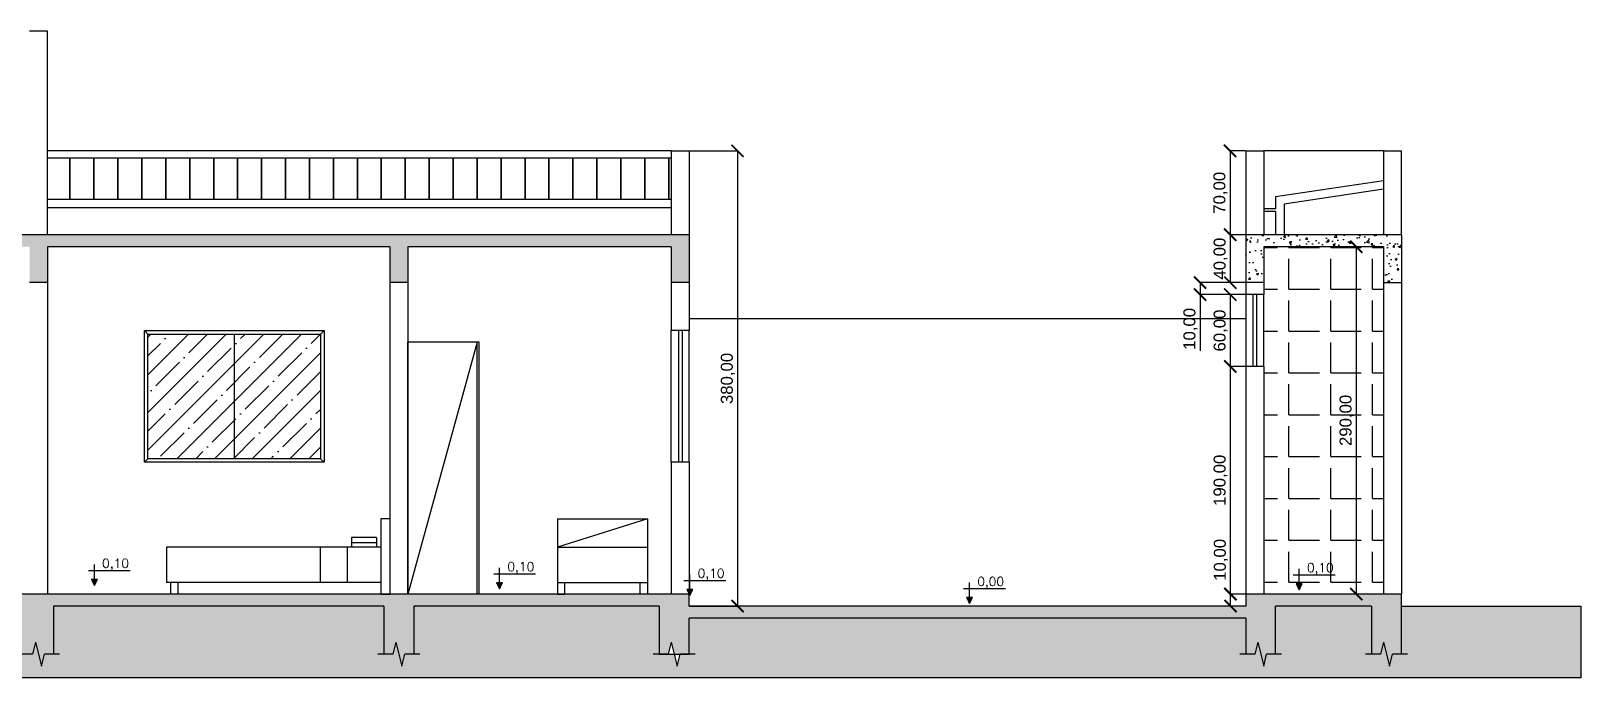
# Model space of a CAD drawing. Header units: metres. Extents: x 13415 to 21618, y 7657 to 10396.
# Drawn here: x 20324 to 21618, y 7743 to 8283 of the extents above; entities that cross this region are included whole.
import ezdxf

# ---------------------------------------------------------------- set-up
doc = ezdxf.new("R2010")
doc.units = ezdxf.units.M
doc.header["$LTSCALE"] = 0.2
for name, color, linetype in [('01', 1, 'Continuous'), ('02', 2, 'Continuous'), ('03', 3, 'Continuous'), ('04', 4, 'Continuous'), ('05', 5, 'Continuous'), ('06', 6, 'Continuous'), ('Block1', 1, 'Continuous'), ('Block2', 2, 'Continuous'), ('cota', 140, 'Continuous')]:
    doc.layers.add(name, color=color, linetype=linetype)
doc.styles.add('ROMANS', font='romans.shx')
doc.styles.get("Standard").update_dxf_attribs({"font": 'arial.ttf'})
doc.dimstyles.new('Cotas Externas', dxfattribs={"dimtxt": 10, "dimasz": 10.2, "dimexe": 0.125, "dimexo": 0.0625, "dimgap": 2, "dimtad": 1, "dimzin": 1, "dimtxsty": 'Standard', "dimblk": 'ARCHTICK', "dimcen": 0.2, "dimclrd": 2, "dimclre": 2, "dimadec": 0, "dimazin": 0, "dimtfac": 1, "dimtmove": 0, "dimatfit": 3, "dimfxl": 1, "dimarcsym": 0})
pattern_1 = [(50, (-4883.862, 1667.13), (18.218467, -1.5939086), [1.905, -20.955]), (355, (-4883.862, 1667.13), (-3.524342, 19.105685), [1.524, -16.764058]), (100.451445, (-4882.344, 1666.997), (14.694125, 17.511775), [1.619001, -17.809024]), (46.1842, (-4883.862, 1672.21), (27.107904, -4.204233), [2.8575, -31.4325]), (96.63556, (-4881.603, 1671.86), (23.740413, 24.742612), [2.428502, -26.71356]), (351.18415, (-4883.862, 1672.21), (23.740413, 24.742612), [2.285997, -25.145973]), (21, (-4881.322, 1670.94), (15.161439, -10.22652), [1.905, -20.955]), (326, (-4881.322, 1670.94), (6.180203, 18.418797), [1.524, -16.764]), (71.451445, (-4880.059, 1670.087), (21.341642, 8.192277), [1.619001, -17.808994]), (37.5, (-4883.862, 1667.1294), (0.3088603, 8.4555039), [0, -16.5608, 0, -17.018, 0, -16.8275]), (7.5, (-4883.862, 1667.129), (6.6819663, 10.0180575), [0, -9.7028, 0, -16.1798, 0, -6.4135]), (327.5, (-4889.5264, 1667.1294), (13.5590595, -0.5728744), [0, -6.35, 0, -19.812, 0, -26.289]), (317.5, (-4892.066, 1667.13), (14.812918, 2.542649), [0, -8.255, 0, -13.1572, 0, -18.669])]

# ---------------------------------------------------------------- blocks, each defined once
blk = doc.blocks.new('_ArchTick')
at = {"color": 0, "linetype": 'ByBlock', "const_width": 0.15}
blk.add_lwpolyline([(-0.5, -0.5), (0.5, 0.5)], dxfattribs=at)
blk = doc.blocks.new('*D195')
at = {"layer": '04', "color": 2, "lineweight": -2, "transparency": 16777216}
for p, q in [((20873.4, 8183.2), (20913.7, 8183.2)), ((20913.6, 8183.2), (20913.6, 7803.2)), ((20873.4, 7803.2), (20913.7, 7803.2))]:
    blk.add_line(p, q, dxfattribs=at)
at = {"layer": 'Defpoints', "color": 0, "transparency": 16777216}
for p in [(20873.3, 8183.2), (20873.3, 7803.2), (20913.6, 7803.2)]:
    blk.add_point(p, dxfattribs=at)
at = {"layer": '04', "color": 2, "lineweight": -2, "transparency": 16777216, "xscale": 10.2, "yscale": 10.2, "zscale": 10.2}
for p, rotation in [((20913.6, 8183.2), 90), ((20913.6, 7803.2), 270)]:
    blk.add_blockref('_ArchTick', p, dxfattribs=dict(at, rotation=rotation))
at = {"layer": '04', "color": 0, "transparency": 16777216, "insert": (20905.6, 7993.2), "char_height": 10, "attachment_point": 5, "rotation": 90}
blk.add_mtext('380,00', dxfattribs=at)
blk = doc.blocks.new('*D196')
at = {"layer": '04', "color": 2, "lineweight": -2, "transparency": 16777216}
for p, q in [((21325.3, 7813.2), (21325.3, 7860.2)), ((21337.9, 7813.2), (21325.1, 7813.2)), ((21325.3, 7803.2), (21325.3, 7813.2)), ((21337.9, 7803.2), (21325.1, 7803.2))]:
    blk.add_line(p, q, dxfattribs=at)
at = {"layer": 'Defpoints', "color": 0, "transparency": 16777216}
for p in [(21325.3, 7813.2), (21338, 7813.2), (21338, 7803.2)]:
    blk.add_point(p, dxfattribs=at)
at = {"layer": '04', "color": 2, "lineweight": -2, "transparency": 16777216, "xscale": 10.2, "yscale": 10.2, "zscale": 10.2}
for p, rotation in [((21325.3, 7813.2), 90), ((21325.3, 7803.2), 270)]:
    blk.add_blockref('_ArchTick', p, dxfattribs=dict(at, rotation=rotation))
at = {"layer": '04', "color": 0, "transparency": 16777216, "insert": (21317.3, 7841.8), "char_height": 10, "attachment_point": 5, "rotation": 90}
blk.add_mtext('10,00', dxfattribs=at)
blk = doc.blocks.new('*D197')
at = {"layer": '04', "color": 2, "lineweight": -2, "transparency": 16777216}
for p, q in [((21337.9, 8003.2), (21325, 8003.2)), ((21325.1, 8003.2), (21325.1, 7813.2)), ((21337.9, 7813.2), (21325, 7813.2))]:
    blk.add_line(p, q, dxfattribs=at)
at = {"layer": 'Defpoints', "color": 0, "transparency": 16777216}
for p in [(21338, 8003.2), (21325.1, 7813.2), (21338, 7813.2)]:
    blk.add_point(p, dxfattribs=at)
at = {"layer": '04', "color": 2, "lineweight": -2, "transparency": 16777216, "xscale": 10.2, "yscale": 10.2, "zscale": 10.2}
for p, rotation in [((21325.1, 8003.2), 90), ((21325.1, 7813.2), 270)]:
    blk.add_blockref('_ArchTick', p, dxfattribs=dict(at, rotation=rotation))
at = {"layer": '04', "color": 0, "transparency": 16777216, "insert": (21317.1, 7908.2), "char_height": 10, "attachment_point": 5, "rotation": 90}
blk.add_mtext('190,00', dxfattribs=at)
blk = doc.blocks.new('*D198')
at = {"layer": '04', "color": 2, "lineweight": -2, "transparency": 16777216}
for p, q in [((21337.9, 8063.2), (21325, 8063.2)), ((21325.1, 8063.2), (21325.1, 8003.2)), ((21337.9, 8003.2), (21325, 8003.2))]:
    blk.add_line(p, q, dxfattribs=at)
at = {"layer": 'Defpoints', "color": 0, "transparency": 16777216}
for p in [(21338, 8063.2), (21325.1, 8003.2), (21338, 8003.2)]:
    blk.add_point(p, dxfattribs=at)
at = {"layer": '04', "color": 2, "lineweight": -2, "transparency": 16777216, "xscale": 10.2, "yscale": 10.2, "zscale": 10.2}
for p, rotation in [((21325.1, 8063.2), 90), ((21325.1, 8003.2), 270)]:
    blk.add_blockref('_ArchTick', p, dxfattribs=dict(at, rotation=rotation))
at = {"layer": '04', "color": 0, "transparency": 16777216, "insert": (21317.1, 8033.2), "char_height": 10, "attachment_point": 5, "rotation": 90}
blk.add_mtext('60,00', dxfattribs=at)
blk = doc.blocks.new('*D199')
at = {"layer": '04', "color": 2, "lineweight": -2, "transparency": 16777216}
for p, q in [((21337.9, 8073.2), (21299.7, 8073.2)), ((21299.9, 8073.2), (21299.9, 8063.2)), ((21337.9, 8063.2), (21299.7, 8063.2)), ((21299.9, 8063.2), (21299.9, 8016.2))]:
    blk.add_line(p, q, dxfattribs=at)
at = {"layer": 'Defpoints', "color": 0, "transparency": 16777216}
for p in [(21338, 8073.2), (21299.9, 8063.2), (21338, 8063.2)]:
    blk.add_point(p, dxfattribs=at)
at = {"layer": '04', "color": 2, "lineweight": -2, "transparency": 16777216, "xscale": 10.2, "yscale": 10.2, "zscale": 10.2}
for p, rotation in [((21299.9, 8073.2), 90), ((21299.9, 8063.2), 270)]:
    blk.add_blockref('_ArchTick', p, dxfattribs=dict(at, rotation=rotation))
at = {"layer": '04', "color": 0, "transparency": 16777216, "insert": (21291.9, 8034.6), "char_height": 10, "attachment_point": 5, "rotation": 90}
blk.add_mtext('10,00', dxfattribs=at)
blk = doc.blocks.new('*D200')
at = {"layer": '04', "color": 2, "lineweight": -2, "transparency": 16777216}
for p, q in [((21337.9, 8113.2), (21325, 8113.2)), ((21325.1, 8113.2), (21325.1, 8073.2)), ((21337.9, 8073.2), (21325, 8073.2))]:
    blk.add_line(p, q, dxfattribs=at)
at = {"layer": 'Defpoints', "color": 0, "transparency": 16777216}
for p in [(21338, 8113.2), (21325.1, 8073.2), (21338, 8073.2)]:
    blk.add_point(p, dxfattribs=at)
at = {"layer": '04', "color": 2, "lineweight": -2, "transparency": 16777216, "xscale": 10.2, "yscale": 10.2, "zscale": 10.2}
for p, rotation in [((21325.1, 8113.2), 90), ((21325.1, 8073.2), 270)]:
    blk.add_blockref('_ArchTick', p, dxfattribs=dict(at, rotation=rotation))
at = {"layer": '04', "color": 0, "transparency": 16777216, "insert": (21317.1, 8093.2), "char_height": 10, "attachment_point": 5, "rotation": 90}
blk.add_mtext('40,00', dxfattribs=at)
blk = doc.blocks.new('*D201')
at = {"layer": '04', "color": 2, "lineweight": -2, "transparency": 16777216}
for p, q in [((21337.9, 8183.2), (21324.8, 8183.2)), ((21324.9, 8183.2), (21324.9, 8113.2)), ((21337.9, 8113.2), (21324.8, 8113.2))]:
    blk.add_line(p, q, dxfattribs=at)
at = {"layer": 'Defpoints', "color": 0, "transparency": 16777216}
for p in [(21338, 8183.2), (21324.9, 8113.2), (21338, 8113.2)]:
    blk.add_point(p, dxfattribs=at)
at = {"layer": '04', "color": 2, "lineweight": -2, "transparency": 16777216, "xscale": 10.2, "yscale": 10.2, "zscale": 10.2}
for p, rotation in [((21324.9, 8183.2), 90), ((21324.9, 8113.2), 270)]:
    blk.add_blockref('_ArchTick', p, dxfattribs=dict(at, rotation=rotation))
at = {"layer": '04', "color": 0, "transparency": 16777216, "insert": (21316.9, 8148.2), "char_height": 10, "attachment_point": 5, "rotation": 90}
blk.add_mtext('70,00', dxfattribs=at)
blk = doc.blocks.new('*D202')
at = {"layer": '04', "color": 2, "lineweight": -2, "transparency": 16777216}
for p, q in [((21452.9, 8103.2), (21430.2, 8103.2)), ((21430.3, 8103.2), (21430.3, 7813.2)), ((21452.9, 7813.2), (21430.2, 7813.2))]:
    blk.add_line(p, q, dxfattribs=at)
at = {"layer": 'Defpoints', "color": 0, "transparency": 16777216}
for p in [(21453, 8103.2), (21430.3, 7813.2), (21453, 7813.2)]:
    blk.add_point(p, dxfattribs=at)
at = {"layer": '04', "color": 2, "lineweight": -2, "transparency": 16777216, "xscale": 10.2, "yscale": 10.2, "zscale": 10.2}
for p, rotation in [((21430.3, 8103.2), 90), ((21430.3, 7813.2), 270)]:
    blk.add_blockref('_ArchTick', p, dxfattribs=dict(at, rotation=rotation))
at = {"layer": '04', "color": 0, "transparency": 16777216, "insert": (21422.3, 7958.2), "char_height": 10, "attachment_point": 5, "rotation": 90}
blk.add_mtext('290,00', dxfattribs=at)
blk = doc.blocks.new('*X89')
at = {"color": 0}
for p, q in [((34.612, 17.307), (34.546, 17.374)), ((34.549, 17.366), (34.556, 17.374)), ((34.555, 17.354), (34.574, 17.374)), ((34.561, 17.343), (34.592, 17.374)), ((34.618, 17.319), (34.563, 17.374)), ((34.566, 17.331), (34.609, 17.374)), ((34.572, 17.319), (34.627, 17.374)), ((34.578, 17.307), (34.645, 17.374)), ((34.624, 17.331), (34.581, 17.374)), ((34.63, 17.343), (34.599, 17.374)), ((34.636, 17.355), (34.616, 17.374)), ((34.641, 17.366), (34.634, 17.374)), ((34.606, 17.296), (34.562, 17.34)), ((34.6, 17.284), (34.58, 17.304)), ((34.584, 17.295), (34.628, 17.339)), ((34.59, 17.284), (34.61, 17.304))]:
    blk.add_line(p, q, dxfattribs=at)
blk = doc.blocks.new('Cotanivel02')
at = {"layer": 'Block2'}
blk.add_line((-5, 12.5), (30, 12.5), dxfattribs=at)
blk.add_lwpolyline([(0, 5), (-2.5, 5), (0, 0), (2.5, 5), (0, 5), (0, 17.5)], dxfattribs=at)
at = {"layer": 'Block2', "xscale": 50, "yscale": 50, "zscale": 50}
blk.add_blockref('*X89', (-1729.8, -863.7), dxfattribs=at)
at = {"layer": 'Block2', "style": 'ROMANS', "flags": 4}
blk.add_attdef('NIVEL', (6.4, 14.7), '', height=7.5, dxfattribs=at)
blk = doc.blocks.new('Cas013Lateral')
at = {"layer": 'Block1'}
for p, q in [((14.5, 48), (35.5, 48)), ((14.5, 48), (14.5, 40)), ((35.5, 44), (14.5, 44)), ((35.5, 48), (35.5, 40))]:
    blk.add_line(p, q, dxfattribs=at)
at = {"layer": 'Block2'}
for p, q in [((3, 64), (3, 0)), ((3, 64), (10.6, 64)), ((10.6, 64), (10.6, 0)), ((10.6, 40), (193, 40)), ((39.4, 40), (39.4, 10)), ((62.2, 40), (62.2, 10)), ((193, 40), (193, 10)), ((10.6, 0), (3, 0)), ((10.6, 10), (193, 10)), ((183.4, 10), (183.4, 0)), ((189.5, 10), (189.5, 0)), ((183.4, 0), (189.5, 0))]:
    blk.add_line(p, q, dxfattribs=at)

msp = doc.modelspace()

# ---------------------------------------------------------------- hatches: boundary and pattern name
at = {"layer": '01', "linetype": 'ByBlock', "transparency": 33554687}
h = msp.add_hatch(dxfattribs=at)
h.set_pattern_fill('ANGLE', color=256, scale=5)
h.set_pattern_definition([(0, (0, 0), (0, 34.925), [25.4, -9.525]), (90, (0, 0), (-34.925, 2e-15), [25.4, -9.525])])
h.paths.add_polyline_path([(21452.988, 8073.207), (21452.988, 8103.207), (21352.988, 8103.207), (21352.988, 8073.207), (21352.988, 8063.207), (21352.988, 8003.207), (21352.988, 7813.207), (21452.988, 7813.207)])
h.paths.add_polyline_path([(21382.648, 7821.791), (21385.148, 7821.791), (21382.648, 7816.791), (21380.148, 7821.791)], flags=16)
h.paths.add_polyline_path([(21431.771, 7934.472), (21431.771, 7982.201), (21411.164, 7982.201), (21411.164, 7934.472)], flags=24)
h.paths.add_polyline_path([(21387.886, 7827.876), (21415.207, 7827.876), (21415.207, 7841.269), (21387.886, 7841.269)], flags=24)
at = {"layer": '01'}
h = msp.add_hatch(dxfattribs=at)
h.set_pattern_fill('ANSI35', color=256, scale=3.5)
h.set_pattern_definition([(45, (-5007.595, 3374.65), (-15.715448, 15.715448), []), (45, (-4991.88, 3374.65), (-15.715448, 15.715448), [27.78125, -5.55625, 0, -5.55625])])
h.paths.add_polyline_path([(20493.297, 8030.207), (20421.297, 8030.207), (20421.297, 7926.207), (20493.297, 7926.207)])
h.paths.add_polyline_path([(20565.297, 8030.207), (20493.297, 8030.207), (20493.297, 7926.207), (20565.297, 7926.207)])
at = {"layer": '02'}
h = msp.add_hatch(dxfattribs=at)
h.set_pattern_fill('JIS_LC_20', color=256, angle=45)
h.set_pattern_definition([(90, (-4883.862, 1667.13), (-20, 0), []), (90, (-4883.58, 1667.412), (-20, 0), [])])
h.paths.add_polyline_path([(20337.348, 8177.207), (20337.348, 8142.707), (20858.297, 8142.707), (20858.297, 8177.207)])
h.paths.add_polyline_path([(20032.348, 8142.707), (20032.348, 8177.207), (19468.543, 8177.207), (19468.543, 8142.707)])
h = msp.add_hatch(dxfattribs=at)
h.set_pattern_fill('AR-CONC', color=1, scale=0.1)
h.set_pattern_definition(pattern_1)
h.paths.add_polyline_path([(20192.348, 8103.207), (20322.348, 8103.207), (20322.348, 8073.207), (20337.348, 8073.207), (20337.348, 8103.207), (20623.297, 8103.207), (20623.297, 8073.207), (20638.297, 8073.207), (20638.297, 8103.207), (20858.297, 8103.207), (20858.297, 8073.207), (20873.297, 8073.207), (20873.297, 8113.207), (19453.543, 8113.207), (19453.543, 8073.207), (19468.543, 8073.207), (19468.543, 8103.207), (19752.348, 8103.207), (19752.348, 8073.207), (19767.348, 8073.207), (19767.348, 8103.207), (20032.348, 8103.207), (20032.348, 8073.207), (20047.348, 8073.207), (20047.348, 8103.207), (20177.348, 8103.207), (20177.348, 8073.207), (20192.348, 8073.207)])
h.paths.add_polyline_path([(20643.297, 7803.207), (20848.297, 7803.207), (20848.297, 7763.207), (20855.797, 7763.207), (20858.297, 7773.207), (20860.797, 7763.207), (20873.297, 7763.207), (20873.297, 7793.207), (21337.988, 7793.207), (21337.988, 7763.207), (21345.488, 7763.207), (21347.988, 7773.207), (21352.988, 7753.207), (21355.488, 7763.207), (21362.988, 7763.207), (21362.988, 7803.207), (21442.988, 7803.207), (21442.988, 7763.207), (21450.488, 7763.207), (21452.988, 7773.207), (21457.988, 7753.207), (21460.488, 7763.207), (21467.988, 7763.207), (21467.988, 7803.207), (21467.988, 7813.207), (21337.988, 7813.207), (21337.988, 7803.207), (20873.297, 7803.207), (20873.297, 7813.207), (19453.543, 7813.207), (19453.543, 7803.207), (19100.258, 7803.207), (19085.258, 7803.207), (19085.258, 7763.207), (19092.758, 7763.207), (19095.258, 7773.207), (19100.258, 7753.207), (19102.758, 7763.207), (19110.258, 7763.207), (19110.258, 7793.207), (19453.543, 7793.207), (19453.543, 7763.207), (19461.043, 7763.207), (19463.543, 7773.207), (19468.543, 7753.207), (19471.043, 7763.207), (19478.543, 7763.207), (19478.543, 7803.207), (19747.348, 7803.207), (19747.348, 7763.207), (19754.848, 7763.207), (19757.348, 7773.207), (19762.348, 7753.207), (19764.848, 7763.207), (19772.348, 7763.207), (19772.348, 7803.207), (20027.348, 7803.207), (20027.348, 7763.207), (20034.848, 7763.207), (20037.348, 7773.207), (20042.348, 7753.207), (20044.848, 7763.207), (20052.348, 7763.207), (20052.348, 7803.207), (20172.348, 7803.207), (20172.348, 7763.207), (20179.848, 7763.207), (20182.348, 7773.207), (20187.348, 7753.207), (20189.848, 7763.207), (20197.348, 7763.207), (20197.348, 7803.207), (20317.348, 7803.207), (20317.348, 7763.207), (20324.848, 7763.207), (20327.348, 7773.207), (20332.348, 7753.207), (20334.848, 7763.207), (20342.348, 7763.207), (20342.348, 7803.207), (20618.297, 7803.207), (20618.297, 7763.207), (20625.797, 7763.207), (20628.297, 7773.207), (20633.297, 7753.207), (20635.797, 7763.207), (20643.297, 7763.207)])
h = msp.add_hatch(dxfattribs=at)
h.set_pattern_fill('AR-CONC', color=1, scale=0.1)
h.set_pattern_definition(pattern_1)
h.paths.add_polyline_path([(21467.988, 8113.207), (21337.988, 8113.207), (21337.988, 8073.207), (21352.988, 8073.207), (21352.988, 8103.207), (21452.988, 8103.207), (21452.988, 8073.207), (21467.988, 8073.207)])
h = msp.add_hatch(dxfattribs=at)
h.set_pattern_fill('EARTH', color=1, scale=3.5, angle=45)
h.set_pattern_definition([(45, (-4883.862, 1667.13), (0, 31.430896), [22.225, -22.225]), (45, (-4889.755, 1673.023), (0, 31.430896), [22.225, -22.225]), (45, (-4895.649, 1678.916), (0, 31.430896), [22.225, -22.225]), (135, (-4895.649, 1682.845), (-31.430896, 0), [22.225, -22.225]), (135, (-4889.755, 1688.738), (-31.430896, 0), [22.225, -22.225]), (135, (-4883.862, 1694.631), (-31.430896, 0), [22.225, -22.225])])
h.paths.add_polyline_path([(20848.297, 7803.207), (20643.297, 7803.207), (20643.297, 7763.207), (20635.797, 7763.207), (20633.297, 7753.207), (20628.297, 7773.207), (20625.797, 7763.207), (20618.297, 7763.207), (20618.297, 7803.207), (20342.348, 7803.207), (20342.348, 7763.207), (20334.848, 7763.207), (20332.348, 7753.207), (20327.348, 7773.207), (20324.848, 7763.207), (20317.348, 7763.207), (20317.348, 7803.207), (20197.348, 7803.207), (20197.348, 7763.207), (20189.848, 7763.207), (20187.348, 7753.207), (20182.348, 7773.207), (20179.848, 7763.207), (20172.348, 7763.207), (20172.348, 7803.207), (20052.348, 7803.207), (20052.348, 7763.207), (20044.848, 7763.207), (20042.348, 7753.207), (20037.348, 7773.207), (20034.848, 7763.207), (20027.348, 7763.207), (20027.348, 7803.207), (19772.348, 7803.207), (19772.348, 7763.207), (19764.848, 7763.207), (19762.348, 7753.207), (19757.348, 7773.207), (19754.848, 7763.207), (19747.348, 7763.207), (19747.348, 7803.207), (19478.543, 7803.207), (19478.543, 7763.207), (19471.043, 7763.207), (19468.543, 7753.207), (19463.543, 7773.207), (19461.043, 7763.207), (19453.543, 7763.207), (19453.543, 7793.207), (19110.258, 7793.207), (19110.258, 7763.207), (19102.758, 7763.207), (19100.258, 7753.207), (19095.258, 7773.207), (19092.758, 7763.207), (19085.258, 7763.207), (19085.258, 7803.207), (18935.258, 7803.207), (18935.258, 7743.207), (21617.988, 7743.207), (21617.988, 7803.207), (21467.988, 7803.207), (21467.988, 7763.207), (21460.488, 7763.207), (21457.988, 7753.207), (21452.988, 7773.207), (21450.488, 7763.207), (21442.988, 7763.207), (21442.988, 7803.207), (21362.988, 7803.207), (21362.988, 7763.207), (21355.488, 7763.207), (21352.988, 7753.207), (21347.988, 7773.207), (21345.488, 7763.207), (21337.988, 7763.207), (21337.988, 7793.207), (20873.297, 7793.207), (20873.297, 7763.207), (20865.797, 7763.207), (20863.297, 7753.207), (20860.797, 7763.207), (20848.297, 7763.207)])

# ---------------------------------------------------------------- linework, layer by layer
at = {"layer": '01'}
for p, q in [((20858.297, 8183.207), (20337.348, 8183.207)), ((21452.988, 8183.207), (21352.988, 8183.207)), ((20858.297, 8177.207), (20337.348, 8177.207)), ((20873.297, 8043.207), (21337.988, 8043.207)), ((21467.988, 7803.207), (21617.988, 7803.207)), ((21617.988, 7803.207), (21617.988, 7743.207)), ((21617.988, 7743.207), (18935.258, 7743.207))]:
    msp.add_line(p, q, dxfattribs=at)
at = {"layer": '01', "linetype": 'ByBlock'}
for p, q in [((20763.297, 7876.057), (20838.297, 7876.057)), ((20763.297, 7876.057), (20763.297, 7852.488)), ((20838.297, 7876.057), (20763.297, 7852.488)), ((20838.297, 7876.057), (20838.297, 7852.488))]:
    msp.add_line(p, q, dxfattribs=at)
at = {"layer": '02'}
for p, q in [((21337.988, 8063.207), (21337.988, 8003.207)), ((21352.988, 8003.207), (21352.988, 8063.207)), ((20418.297, 8033.207), (20421.297, 8030.207)), ((20493.297, 8030.207), (20493.297, 7926.207)), ((20565.297, 8030.207), (20568.297, 8033.207)), ((20858.297, 7923.207), (20858.297, 8033.207)), ((20873.297, 7923.207), (20873.297, 8033.207)), ((20638.297, 7813.207), (20638.297, 8023.566)), ((20697.797, 8023.566), (20638.297, 8023.566)), ((20696.297, 7813.207), (20696.297, 8023.566)), ((20697.797, 7813.207), (20697.797, 8023.566)), ((20418.297, 7923.207), (20421.297, 7926.207)), ((20565.297, 7926.207), (20568.297, 7923.207)), ((20697.797, 7813.207), (20638.297, 7813.207))]:
    msp.add_line(p, q, dxfattribs=at)
at = {"layer": '02', "linetype": 'ByBlock'}
for p, q in [((20696.297, 8023.566), (20638.297, 7813.207)), ((20763.297, 7852.488), (20763.297, 7813.207)), ((20763.297, 7852.488), (20838.297, 7852.488)), ((20838.297, 7852.488), (20838.297, 7813.207)), ((20763.297, 7823.027), (20838.297, 7823.027)), ((20769.297, 7813.207), (20769.297, 7823.027)), ((20832.297, 7813.207), (20832.297, 7823.027)), ((20763.297, 7813.207), (20769.297, 7813.207)), ((20838.297, 7813.207), (20832.297, 7813.207))]:
    msp.add_line(p, q, dxfattribs=at)
at = {"layer": '02'}
for points in [[(20418.297, 8033.207), (20568.297, 8033.207), (20568.297, 7923.207), (20418.297, 7923.207)], [(20421.297, 8030.207), (20565.297, 8030.207), (20565.297, 7926.207), (20421.297, 7926.207)]]:
    msp.add_lwpolyline(points, close=True, dxfattribs=at)
at = {"layer": '03', "linetype": 'ByBlock'}
for p, q in [((21452.988, 8158.207), (21362.988, 8144.707)), ((21362.988, 8144.707), (21362.988, 8134.707)), ((21452.988, 8151.129), (21369.988, 8138.679)), ((21362.988, 8134.707), (21352.988, 8134.707)), ((21362.988, 8132.599), (21352.988, 8132.599)), ((21362.988, 8132.599), (21362.988, 8113.207)), ((21369.988, 8138.679), (21369.988, 8113.207))]:
    msp.add_line(p, q, dxfattribs=at)
at = {"layer": '03'}
for p, q in [((20858.297, 8142.707), (20337.348, 8142.707)), ((20858.297, 8135.707), (20337.348, 8135.707)), ((21343.988, 8063.207), (21343.988, 8003.207)), ((21346.988, 8063.207), (21346.988, 8003.207)), ((20864.297, 8033.207), (20864.297, 7923.207)), ((20867.297, 8033.207), (20867.297, 7923.207))]:
    msp.add_line(p, q, dxfattribs=at)
at = {"layer": '04'}
for p, q in [((21337.988, 8073.207), (21337.988, 8063.207)), ((21352.988, 8073.207), (21352.988, 8063.207)), ((21352.988, 8063.207), (21337.988, 8063.207))]:
    msp.add_line(p, q, dxfattribs=at)
at = {"layer": '05', "linetype": 'ByBlock'}
for p, q in [((20337.348, 8283.207), (20322.348, 8283.207)), ((20337.348, 8113.207), (20337.348, 8283.207))]:
    msp.add_line(p, q, dxfattribs=at)
at = {"layer": '05'}
for p, q in [((20858.297, 8183.207), (20858.297, 8113.207)), ((20858.297, 8183.207), (20873.297, 8183.207)), ((20873.297, 8183.207), (20873.297, 8113.207)), ((21337.988, 8183.207), (21337.988, 8113.207)), ((21337.988, 8183.207), (21352.988, 8183.207)), ((21352.988, 8183.207), (21352.988, 8113.207)), ((21452.988, 8183.207), (21452.988, 8113.207)), ((21452.988, 8183.207), (21467.988, 8183.207)), ((21467.988, 8113.207), (21467.988, 8183.207)), ((20337.348, 8073.207), (20337.348, 7813.207)), ((20623.297, 8073.207), (20623.297, 7813.207)), ((20638.297, 8073.207), (20638.297, 7813.207)), ((20858.297, 8073.207), (20858.297, 8033.207)), ((20873.297, 8073.207), (20873.297, 8033.207)), ((21452.988, 8073.207), (21452.988, 7813.207)), ((21467.988, 8073.207), (21467.988, 7813.207)), ((20873.297, 8033.207), (20858.297, 8033.207)), ((21337.988, 8003.207), (21337.988, 7813.207)), ((21352.988, 8003.207), (21337.988, 8003.207)), ((21352.988, 8003.207), (21352.988, 7813.207)), ((20873.297, 7923.207), (20858.297, 7923.207)), ((20858.297, 7923.207), (20858.297, 7813.207)), ((20873.297, 7923.207), (20873.297, 7813.207))]:
    msp.add_line(p, q, dxfattribs=at)
at = {"layer": '06'}
for p, q in [((20873.297, 8113.207), (19453.543, 8113.207)), ((20337.348, 8103.207), (20337.348, 8073.207)), ((20623.297, 8103.207), (20337.348, 8103.207)), ((20623.297, 8103.207), (20623.297, 8073.207)), ((20638.297, 8103.207), (20638.297, 8073.207)), ((20858.297, 8103.207), (20638.297, 8103.207)), ((20858.297, 8103.207), (20858.297, 8073.207)), ((20873.297, 8113.207), (20873.297, 8073.207)), ((21337.988, 8113.207), (21337.988, 8073.207)), ((21467.988, 8113.207), (21337.988, 8113.207)), ((21352.988, 8103.207), (21352.988, 8073.207)), ((21452.988, 8103.207), (21352.988, 8103.207)), ((21452.988, 8103.207), (21452.988, 8073.207)), ((21467.988, 8113.207), (21467.988, 8073.207)), ((20337.348, 8073.207), (20322.348, 8073.207)), ((20638.297, 8073.207), (20623.297, 8073.207)), ((20873.297, 8073.207), (20858.297, 8073.207)), ((21352.988, 8073.207), (21337.988, 8073.207)), ((21452.988, 8073.207), (21467.988, 8073.207)), ((20873.297, 7813.207), (19453.543, 7813.207)), ((20873.297, 7803.207), (20873.297, 7813.207)), ((21467.988, 7813.207), (21337.988, 7813.207)), ((21337.988, 7813.207), (21337.988, 7803.207)), ((21467.988, 7803.207), (21467.988, 7813.207)), ((20618.297, 7803.207), (20342.348, 7803.207)), ((20342.348, 7803.207), (20342.348, 7763.207)), ((20618.297, 7803.207), (20618.297, 7763.207)), ((20848.297, 7803.207), (20643.297, 7803.207)), ((20643.297, 7803.207), (20643.297, 7763.207)), ((20848.297, 7803.207), (20848.297, 7763.207)), ((21337.988, 7803.207), (20873.297, 7803.207)), ((21337.988, 7793.207), (20873.297, 7793.207)), ((20873.297, 7763.207), (20873.297, 7793.207)), ((21337.988, 7793.207), (21337.988, 7763.207)), ((21442.988, 7803.207), (21362.988, 7803.207)), ((21362.988, 7763.207), (21362.988, 7803.207)), ((21442.988, 7803.207), (21442.988, 7763.207)), ((21467.988, 7763.207), (21467.988, 7803.207)), ((20327.348, 7773.207), (20324.848, 7763.207)), ((20327.348, 7773.207), (20332.348, 7753.207)), ((20628.297, 7773.207), (20625.797, 7763.207)), ((20628.297, 7773.207), (20633.297, 7753.207)), ((20858.297, 7773.207), (20855.797, 7763.207)), ((20858.297, 7773.207), (20863.297, 7753.207)), ((21347.988, 7773.207), (21345.488, 7763.207)), ((21347.988, 7773.207), (21352.988, 7753.207)), ((21452.988, 7773.207), (21450.488, 7763.207)), ((21452.988, 7773.207), (21457.988, 7753.207)), ((20324.848, 7763.207), (20312.348, 7763.207)), ((20332.348, 7753.207), (20334.848, 7763.207)), ((20347.348, 7763.207), (20334.848, 7763.207)), ((20625.797, 7763.207), (20613.297, 7763.207)), ((20633.297, 7753.207), (20635.797, 7763.207)), ((20648.297, 7763.207), (20635.797, 7763.207)), ((20855.797, 7763.207), (20843.297, 7763.207)), ((20848.297, 7763.207), (20873.297, 7763.207)), ((20863.297, 7753.207), (20865.797, 7763.207)), ((20878.297, 7763.207), (20865.797, 7763.207)), ((21345.488, 7763.207), (21332.988, 7763.207)), ((21352.988, 7753.207), (21355.488, 7763.207)), ((21367.988, 7763.207), (21355.488, 7763.207)), ((21450.488, 7763.207), (21437.988, 7763.207)), ((21457.988, 7753.207), (21460.488, 7763.207)), ((21472.988, 7763.207), (21460.488, 7763.207))]:
    msp.add_line(p, q, dxfattribs=at)

# ---------------------------------------------------------------- block references
at = {"layer": '01', "linetype": 'ByBlock', "xscale": -0.9820261593535905, "yscale": 0.9820261593535905, "zscale": 0.9820261593535905}
msp.add_blockref('Cas013Lateral', (20626.243, 7813.207), dxfattribs=at)
at = {"layer": 'cota'}
ref = msp.add_blockref('Cotanivel02', (20376.533, 7820.498), dxfattribs=at)
ref.add_attrib('NIVEL', '0,10', (20382.932, 7835.244), dxfattribs={"layer": 'Block2', "height": 7.5, "style": 'ROMANS'})
ref = msp.add_blockref('Cotanivel02', (20714.968, 7817.604), dxfattribs=at)
ref.add_attrib('NIVEL', '0,10', (20721.366, 7832.349), dxfattribs={"layer": 'Block2', "height": 7.5, "style": 'ROMANS'})
ref = msp.add_blockref('Cotanivel02', (20873.843, 7812.116), dxfattribs=at)
ref.add_attrib('NIVEL', '0,10', (20880.241, 7826.862), dxfattribs={"layer": 'Block2', "height": 7.5, "style": 'ROMANS'})
ref = msp.add_blockref('Cotanivel02', (21382.648, 7816.791), dxfattribs=at)
ref.add_attrib('NIVEL', '0,10', (21389.046, 7831.536), dxfattribs={"layer": 'Block2', "height": 7.5, "style": 'ROMANS'})
ref = msp.add_blockref('Cotanivel02', (21107.366, 7805.284), dxfattribs=at)
ref.add_attrib('NIVEL', '0,00', (21113.765, 7820.03), dxfattribs={"layer": 'Block2', "height": 7.5, "style": 'ROMANS'})

# ---------------------------------------------------------------- dimensions: what is measured, and where the dimension line sits
at = {"layer": '04'}
for base, p1, p2, picture, middle in [((20913.604, 7803.207), (20873.297, 8183.207), (20873.297, 7803.207), '*D195', (20905.594, 7993.207)), ((21324.909, 8113.207), (21337.988, 8183.207), (21337.988, 8113.207), '*D201', (21316.899, 8148.207)), ((21325.089, 8073.207), (21337.988, 8113.207), (21337.988, 8073.207), '*D200', (21317.079, 8093.207)), ((21430.289, 7813.207), (21452.988, 8103.207), (21452.988, 7813.207), '*D202', (21422.279, 7958.207)), ((21299.864, 8063.207), (21337.988, 8073.207), (21337.988, 8063.207), '*D199', (21291.855, 8034.622)), ((21325.089, 8003.207), (21337.988, 8063.207), (21337.988, 8003.207), '*D198', (21317.079, 8033.207)), ((21325.089, 7813.207), (21337.988, 8003.207), (21337.988, 7813.207), '*D197', (21317.079, 7908.207)), ((21325.269, 7813.207), (21337.988, 7803.207), (21337.988, 7813.207), '*D196', (21317.259, 7841.792))]:
    dim = msp.add_linear_dim(base=base, p1=p1, p2=p2, angle=90, dimstyle='Cotas Externas', dxfattribs=at)
    dim.commit()
    dim.dimension.update_dxf_attribs({"geometry": picture, "text_midpoint": middle})

doc.saveas('drawing.dxf')
